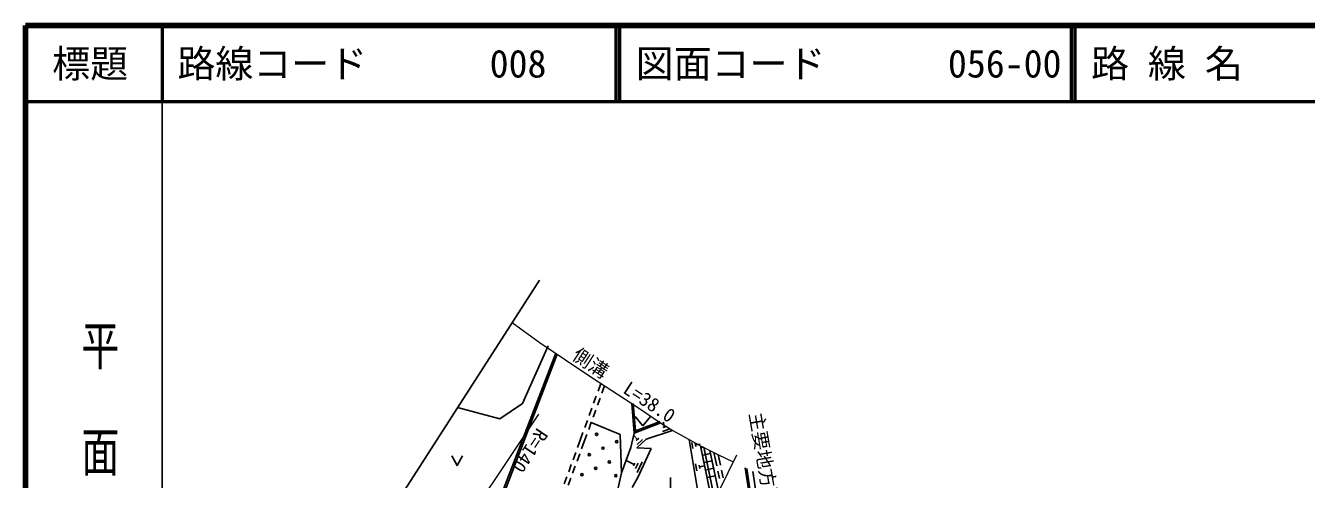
# Model space of a CAD drawing. Units: millimetres at full size, sheet at 1:1000; details may follow other scales. Extents: x 40000 to 680000, y 20000 to 380000.
# Drawn here: x 40000 to 208748, y 320263 to 380000 of the extents above; entities that cross this region are included whole.
import ezdxf
from ezdxf.enums import TextEntityAlignment as Align

# ---------------------------------------------------------------- set-up
doc = ezdxf.new("R2010")
doc.units = ezdxf.units.MM
doc.header["$LTSCALE"] = 1000
for name, color, linetype, lineweight in [('M-BGD', 7, 'Continuous', 25), ('M-BMK-OTRS', 5, 'Continuous', 25), ('M-STR-HTXT', 7, 'Continuous', 13), ('M-STR-STRC', 7, 'Continuous', 25), ('M-TTL', 2, 'Continuous', 140), ('M-TTL-BAND', 7, 'Continuous', 25), ('M-TTL-LINE', 7, 'Continuous', 50)]:
    doc.layers.add(name, color=color, linetype=linetype, lineweight=lineweight)
doc.layers.add('M-BMK-HTXT', color=7, linetype='Continuous')
doc.layers.add('M-TTL-TXT', color=7, linetype='Continuous')
doc.styles.add('@ＭＳ ゴシック', font='')
doc.styles.add('ＭＳ ゴシック', font='')
doc.styles.get('@ＭＳ ゴシック').set_extended_font_data('@MS Gothic')
doc.styles.get('ＭＳ ゴシック').set_extended_font_data('MS Gothic')

msp = doc.modelspace()

# ---------------------------------------------------------------- linework, layer by layer
at = {"layer": 'M-BGD'}
for p, q in [((115426, 331885), (115795, 332897)), ((115938, 331627), (116285, 332577)), ((114843, 330288), (115186, 331227)), ((115356, 330030), (115698, 330970)), ((114260, 328691), (114603, 329630)), ((114773, 328433), (115116, 329373)), ((120200, 326357), (119868, 330235)), ((120376, 326639), (120068, 330252)), ((113678, 327094), (114020, 328033)), ((114190, 326836), (114533, 327776)), ((114523, 327748), (118316, 326177)), ((120047, 328148), (120246, 328165)), ((120086, 328152), (120235, 326413)), ((120270, 326470), (120126, 328155)), ((120166, 328159), (120306, 326526)), ((123685, 327697), (120200, 326357)), ((120341, 326582), (120206, 328162)), ((120320, 328520), (121320, 327320)), ((123613, 327884), (120376, 326639)), ((121320, 327320), (122320, 328520)), ((124198, 327151), (123983, 327812)), ((113068, 325424), (113438, 326436)), ((113604, 325229), (113950, 326179)), ((118316, 326177), (118531, 321116)), ((119727, 324474), (120200, 326357)), ((120608, 325530), (120121, 326042)), ((120870, 326658), (120235, 326413)), ((120270, 326470), (120856, 326695)), ((120842, 326732), (120306, 326526)), ((120341, 326582), (120827, 326770)), ((120778, 325693), (120438, 325368)), ((120885, 326620), (120813, 326807)), ((121748, 325552), (125245, 326690)), ((124781, 326854), (123901, 326568)), ((124418, 327223), (123978, 327080)), ((112714, 324453), (113068, 325424)), ((113246, 324263), (113604, 325229)), ((118531, 321116), (119727, 324474)), ((121748, 325552), (120532, 324393)), ((122422, 324309), (120532, 324393)), ((121274, 325515), (120592, 324865)), ((122422, 324309), (120670, 320520)), ((127927, 324317), (127790, 325128)), ((128299, 324588), (128230, 324994)), ((128264, 324791), (128873, 324894)), ((129345, 324509), (128969, 324430)), ((129345, 324509), (130587, 318584)), ((112132, 322856), (112475, 323796)), ((112655, 322669), (113002, 323607)), ((120187, 322220), (119111, 322742)), ((120274, 322399), (120100, 322040)), ((120720, 322404), (120371, 321687)), ((121253, 322589), (120556, 321154)), ((130235, 323674), (129172, 323451)), ((130441, 322695), (129375, 322472)), ((130688, 323809), (130888, 322830)), ((130888, 322830), (131060, 322039)), ((131255, 323529), (131378, 322934)), ((131378, 322934), (131549, 322143)), ((111550, 321259), (111892, 322199)), ((112064, 321075), (112411, 322013)), ((118531, 321116), (117797, 317957)), ((128419, 321406), (128267, 322302)), ((128829, 321705), (128754, 322154)), ((128791, 321930), (129464, 322043)), ((130646, 321717), (129578, 321493)), ((130851, 320738), (129781, 320513)), ((131208, 321355), (131420, 320377)), ((131697, 321459), (131909, 320482)), ((135268, 318675), (134811, 321800)), ((135466, 318704), (135028, 321695)), ((110967, 319662), (111310, 320601)), ((111473, 319481), (111820, 320419)), ((120670, 320520), (119926, 319171)), ((124984, 320524), (124984, 318524))]:
    msp.add_line(p, q, dxfattribs=at)
for points in [[(96912, 329712), (102467, 328233), (105478, 330253), (108855, 337836)], [(88000, 315853), (95688, 311035), (96811, 310452), (98488, 310612), (100282, 311603), (100705, 312390), (110052, 336735)], [(88133, 316065), (95812, 311252), (96860, 310708), (98412, 310856), (100096, 311786), (100477, 312494), (109839, 336878)], [(127423, 325500), (128975, 316311), (130678, 306763), (130661, 303446), (128746, 302899), (128708, 301779)], [(132276, 308910), (130196, 318509), (128916, 324686)], [(133330, 309132), (131275, 318717), (130152, 324073)], [(96136, 323380), (96852, 322085), (97568, 323380)]]:
    msp.add_lwpolyline(points, dxfattribs=at)
for centre in [(115230, 326183), (116076, 324371), (117888, 325216), (114263, 323525), (116921, 322558), (113296, 320867), (115109, 321713), (117767, 320746)]:
    msp.add_circle(centre, 150, dxfattribs=at)
at = {"layer": 'M-BMK-OTRS'}
msp.add_line((58313, 269684), (107688, 346471), dxfattribs=at)
at = {"layer": 'M-STR-HTXT'}
for p, q in [((92997, 307111), (107628, 328841)), ((121945, 299591), (133706, 323500))]:
    msp.add_line(p, q, dxfattribs=at)
msp.add_lwpolyline([(104117, 340918), (107656, 338345), (114580, 333692), (120598, 329758), (123800, 327620), (125262, 326678), (129009, 324636), (131223, 323545), (133244, 322562)], dxfattribs=at)
at = {"layer": 'M-STR-STRC'}
msp.add_lwpolyline([(135830, 321305), (137040, 313118), (137568, 309159), (137634, 307527), (137509, 305492)], dxfattribs=at)
at = {"layer": 'M-TTL'}
for p, q in [((40000, 380000), (40000, 20000)), ((680000, 380000), (40000, 380000))]:
    msp.add_line(p, q, dxfattribs=at)
at = {"layer": 'M-TTL-BAND'}
msp.add_line((58000, 370000), (58000, 20000), dxfattribs=at)
at = {"layer": 'M-TTL-LINE'}
for p, q in [((58000, 380000), (58000, 370000)), ((117750, 380000), (117750, 370000)), ((118250, 380000), (118250, 370000)), ((177750, 380000), (177750, 370000)), ((178250, 380000), (178250, 370000)), ((40000, 370000), (680000, 370000))]:
    msp.add_line(p, q, dxfattribs=at)

# ---------------------------------------------------------------- texts
at = {"layer": 'M-BMK-HTXT', "style": 'ＭＳ ゴシック'}
msp.add_text('主要地方道 光柳井線', height=1833, rotation=279.856, dxfattribs=at).set_placement((138271, 317370), align=Align.MIDDLE_CENTER)
at = {"layer": 'M-STR-HTXT', "style": 'ＭＳ ゴシック'}
for s, rotation, p in [('側溝', 326.829, (111562, 335719)), ('L=38.0', 326.603, (118266, 331282)), ('R=140', 236.243, (106956, 327453))]:
    msp.add_text(s, height=1833, rotation=rotation, dxfattribs=at).set_placement(p, align=Align.BOTTOM_LEFT)
at = {"layer": 'M-TTL-BAND', "style": '@ＭＳ ゴシック', "width": 1.4}
msp.add_text('平  面  図', height=3666, rotation=270, dxfattribs=at).set_placement((49777, 306475), align=Align.MIDDLE_RIGHT)
at = {"layer": 'M-TTL-TXT', "style": 'ＭＳ ゴシック'}
msp.add_text('標題', height=3666, dxfattribs=at).set_placement((48500, 375000), align=Align.MIDDLE_CENTER)
for s, p in [('路線コード', (60000, 375000)), ('008', (101142, 375000)), ('図面コード', (120380, 375000)), ('056-00', (161521, 375000)), ('路 線 名', (180380, 375000))]:
    msp.add_text(s, height=3666, dxfattribs=at).set_placement(p, align=Align.MIDDLE_LEFT)

doc.saveas('drawing.dxf')
